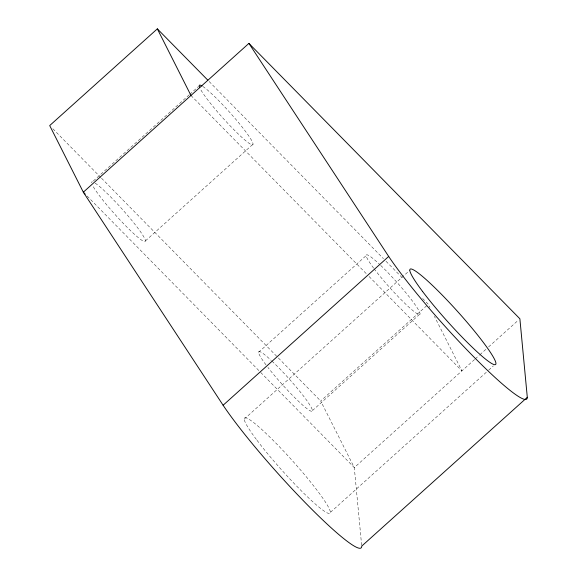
<?xml version="1.0" encoding="UTF-8"?>
<svg xmlns="http://www.w3.org/2000/svg" width="577" height="577" viewBox="0 0 577 577"><rect width="100%" height="100%" fill="white"/><g stroke="black" fill="none" stroke-linecap="round" stroke-linejoin="round"><path stroke-width="0.43" stroke-dasharray="2.88 2.16" d="M189.169 94.866L91.57 182.577A40.001 4.428 48.1 0 1 92.464 181.842M189.84 94.267L198.531 86.456M145.447 240.861L253.072 144.142M258.561 352.302L366.193 255.582M244.266 419.061L409.85 270.26M361.628 545.229L354.307 467.594L320.682 400.979L426.973 305.464M312.438 410.586L420.07 313.866M474.59 359.5L354.307 467.594L259.556 371.292M475.253 358.901L479.256 355.309M479.92 354.711L485.913 349.323M488.582 346.928L518.557 319.99M330.47 512.311L488.005 370.744M488.676 370.138L493.364 365.919M209.126 81.494L383.46 258.676M385.991 261.244L402.414 277.941M422.624 298.482L428.307 304.259L429.93 307.469M190.958 95.465L366.554 273.931M369.078 276.498L461.932 370.874L434.387 316.297M52.86 128.779L100.867 177.572M101.502 178.214L277.732 357.329M278.359 357.971L320.682 400.979M87.12 196.036L258.929 370.65M95.133 183.14A40.001 4.428 48.1 0 1 137.211 227.237A40.001 4.428 48.1 0 1 132.724 232.697A40.001 4.428 48.1 0 1 92.839 185.931M271.947 361.094A40.001 4.428 48.1 0 1 307.137 400.957A40.001 4.428 48.1 0 1 303.848 406.121A40.001 4.428 48.1 0 1 267.93 367.405M265.975 364.837A40.001 4.428 48.1 0 1 271.284 360.466M202.758 86.42A40.001 4.428 48.1 0 1 245.117 130.878A40.001 4.428 48.1 0 1 239.686 135.35A40.001 4.428 48.1 0 1 200.14 88.577M380.697 265.427A40.001 4.428 48.1 0 1 415.62 305.457A40.001 4.428 48.1 0 1 410.189 308.284A40.001 4.428 48.1 0 1 374.148 268.839M373.607 268.117A40.001 4.428 48.1 0 1 379.579 264.367M256.996 440.273A63.997 7.083 48.1 0 0 329.034 513.494A63.997 7.083 48.1 0 0 276.066 443.295A63.997 7.083 48.1 0 0 256.996 440.273"/><path stroke-width="0.87" d="M207.864 80.21L157.333 28.85L49.701 125.57L83.326 192.184L223.111 405.249A110.402 12.225 48.1 0 0 306.863 504.312A110.402 12.225 48.1 0 0 361.714 546.116L527.299 397.315L519.884 318.792L248.911 43.383L83.326 192.184L85.223 194.11M223.111 405.249L388.689 256.448L248.911 43.383M157.333 28.85L190.958 95.465M527.299 397.315A110.402 12.225 48.1 0 1 472.448 355.511A110.402 12.225 48.1 0 1 388.689 256.448M199.736 87.718A40.001 4.428 48.1 0 1 201.936 85.908M422.58 291.472A63.997 7.083 48.1 0 0 494.619 364.693A63.997 7.083 48.1 0 0 441.643 294.494A63.997 7.083 48.1 0 0 422.58 291.472"/></g></svg>
